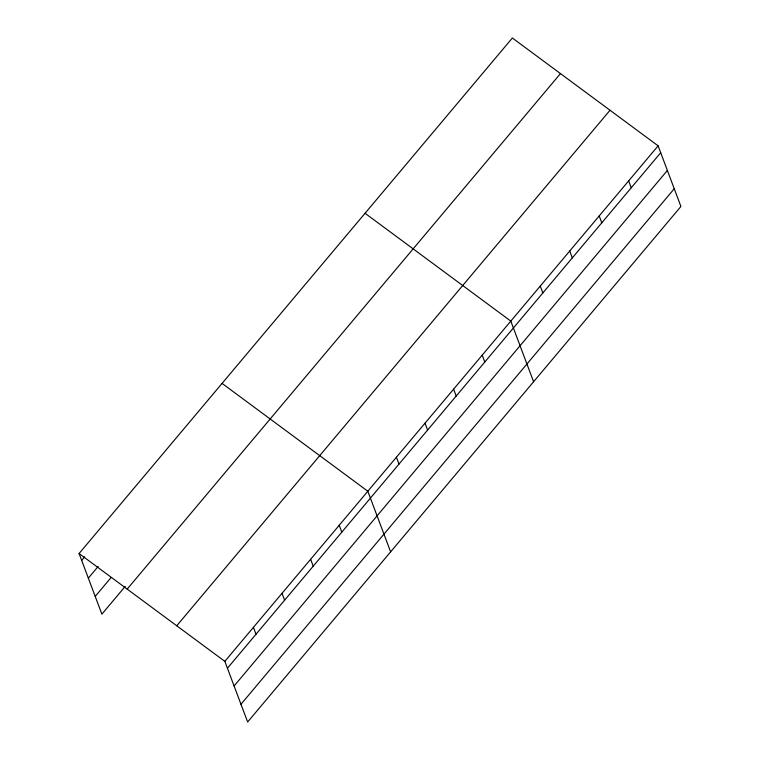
<?xml version="1.0" encoding="UTF-8"?>
<svg xmlns="http://www.w3.org/2000/svg" width="760" height="760" viewBox="0 0 760 760"><rect width="100%" height="100%" fill="white"/><g stroke="black" fill="none" stroke-linecap="round" stroke-linejoin="round"><path stroke-width="1.14" d="M79.087 553.527L512.364 38L658.122 145.834L680.913 206.473L247.637 722L224.836 661.361L79.087 553.527L101.878 614.165L125.21 586.406M81.671 560.405L84.683 556.823M88.34 578.142L98.126 566.504M95.209 596.419L111.017 577.619M127.186 589.105L560.462 73.587M176.738 625.774L610.024 110.247M224.836 661.361L658.122 145.834M227.43 668.239L660.706 152.722M234.099 685.986L667.375 170.458M240.968 704.264L674.244 188.736M365.047 213.275L510.806 321.109L533.596 381.757M222.072 383.401L367.821 491.236L390.611 551.874M628.653 180.889L631.246 187.777M599.193 215.945L601.778 222.832M569.734 250.999L572.318 257.887M540.265 286.055L542.858 292.942M482.21 355.138L484.794 362.026M453.615 389.167L456.199 396.045M425.011 423.187L427.604 430.074M396.416 457.216L399.009 464.094M339.226 525.264L341.81 532.142M310.631 559.284L313.215 566.172M282.036 593.313L284.62 600.191M253.431 627.332L256.025 634.22"/></g></svg>
